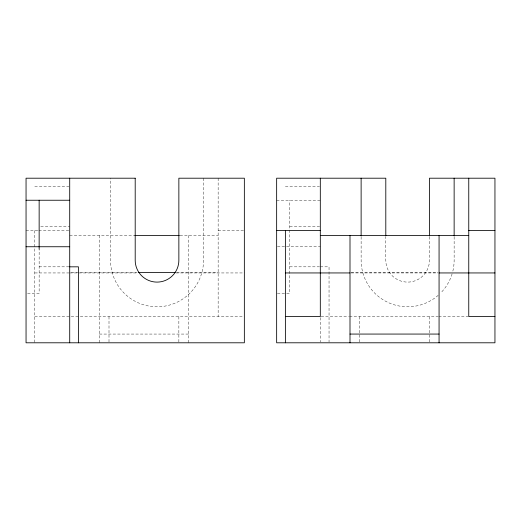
<?xml version="1.0" encoding="UTF-8"?>
<svg xmlns="http://www.w3.org/2000/svg" width="521" height="521" viewBox="0 0 521 521"><rect width="100%" height="100%" fill="white"/><g stroke="black" fill="none" stroke-linecap="round" stroke-linejoin="round"><path stroke-width="0.39" stroke-dasharray="2.6 1.95" d="M34.783 186.498L68.896 186.498M285.384 186.498L319.503 186.498M276.651 200.24L320.311 200.24M40.755 226.661L69.71 226.661M289.754 226.661L320.311 226.661M26.05 230.595L38.033 230.595M38.841 230.595L68.896 230.595M218.149 230.595L244.349 230.595M69.71 235.394L133.943 235.394M180.025 235.394L218.149 235.394M277.426 246.746L320.311 246.746M39.147 266.83L69.71 266.83M289.754 266.83L319.51 266.83M320.311 266.83L329.044 266.83L329.044 341.991M71.331 272.574L137.036 272.574M176.782 272.574L218.149 272.574M351.134 272.574L437.933 272.574M34.783 272.945L68.896 272.945M69.71 272.945L137.844 272.945M175.968 272.945L244.349 272.945M351.134 272.945L437.933 272.945M27.593 293.251L39.147 293.251L39.147 249.155M277.426 293.251L285.899 293.251M286.667 293.251L289.754 293.251L289.754 200.24M34.783 316.605L243.554 316.605M321.125 316.605L348.705 316.605M349.513 316.605L437.933 316.605M438.741 316.605L467.943 316.605M99.4 334.065L188.465 334.065M454.136 236.716L454.136 260.279A46.506 46.506 0 0 1 452.554 272.32M429.46 236.716L429.46 260.279A21.83 21.83 0 0 1 407.63 282.108A21.83 21.83 0 0 1 385.8 260.279L385.8 236.716M429.46 316.605L429.46 342.798M361.125 236.716L361.125 260.279A46.506 46.506 0 0 0 438.148 295.368M359.607 316.605L359.607 342.798M320.311 317.563L320.311 341.991M218.149 178.202L218.149 316.605M203.535 178.202L203.535 260.279A46.506 46.506 0 0 1 157.029 306.784A46.506 46.506 0 0 1 110.524 260.279L110.524 178.202M188.465 235.394L188.465 342.798M178.859 316.605L178.859 342.798M109 316.605L109 342.798M99.4 235.394L99.4 342.798M34.783 230.595L34.783 342.798M452.111 273.87A46.506 46.506 0 0 1 440.519 293.167"/><path stroke-width="0.78" d="M26.05 200.24L69.71 200.24M276.651 230.595L320.311 230.595M468.757 230.595L494.95 230.595M134.6 235.394L179.348 235.394M320.311 235.394L468.757 235.394M26.05 246.746L69.71 246.746M69.71 266.83L78.443 266.83L78.443 342.798M138.658 272.574L175.16 272.574M285.384 272.945L350.001 272.945M439.066 272.945L494.95 272.945M285.384 316.605L320.311 316.605L320.311 178.202M494.95 316.605L468.757 316.605L468.757 178.202M350.001 334.065L439.066 334.065M454.136 178.202L454.136 235.902M439.066 235.394L439.066 342.798M429.46 235.902L429.46 178.202L494.95 178.202L494.95 342.798L276.651 342.798L276.651 178.202L385.8 178.202L385.8 235.902M361.125 178.202L361.125 235.902M350.001 235.394L350.001 342.798M285.384 230.595L285.384 342.798M69.71 178.202L69.71 342.798M39.147 200.24L39.147 249.155M135.2 178.202L26.05 178.202L26.05 342.798L244.349 342.798L244.349 178.202L178.859 178.202L178.859 260.279A21.83 21.83 0 0 1 157.029 282.108A21.83 21.83 0 0 1 135.2 260.279L135.2 178.202"/></g></svg>
